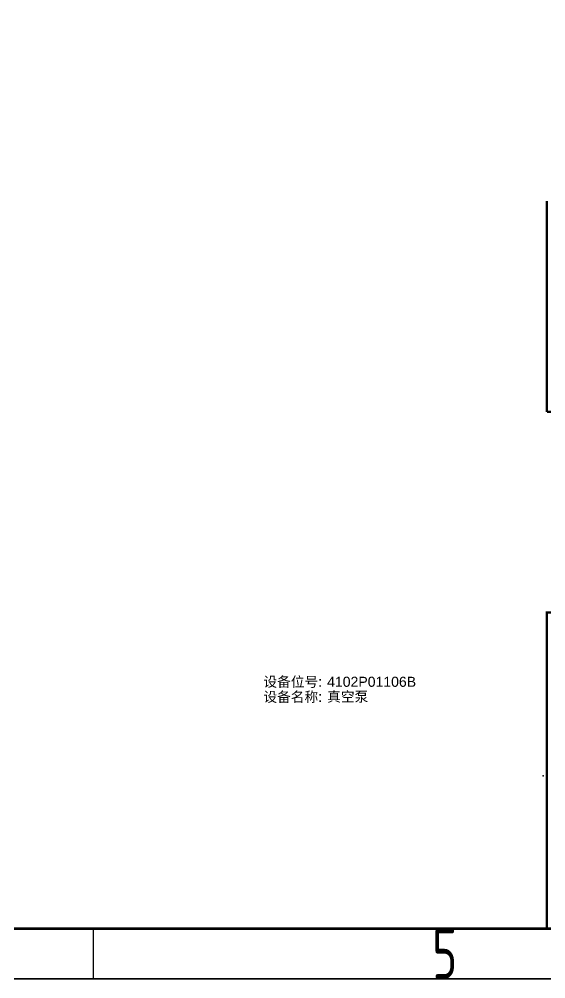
# Model space of a CAD drawing. Extents: x 757 to 8510, y -6585 to 527.
# Drawn here: x 7376.7 to 7481.5, y -871.7 to -680.4 of the extents above; entities that cross this region are included whole.
import ezdxf
from ezdxf.enums import TextEntityAlignment as Align

# ---------------------------------------------------------------- set-up
doc = ezdxf.new("R2010")
doc.units = 0
doc.header["$MEASUREMENT"] = 0
for name, color, linetype in [('10', 7, 'CONTINUOUS'), ('PUB_TITLE', 1, 'CONTINUOUS'), ('云线-1A', 6, 'CONTINUOUS'), ('图框', 92, 'CONTINUOUS')]:
    doc.layers.add(name, color=color, linetype=linetype)
doc.styles.add('CD-Title Block', font='gbenor.shx', dxfattribs={"width": 0.8, "bigfont": 'gbcbig.shx'})
doc.styles.add('txt.shx', font='arial.ttf')

# ---------------------------------------------------------------- blocks, each defined once
blk = doc.blocks.new('A1图框_H')
at = {"layer": '图框', "linetype": 'Continuous'}
blk.add_line((-270.33, 0), (-270.33, -10), dxfattribs=at)
blk.add_lwpolyline([(-831, 584), (10, 584), (10, -10), (-831, -10)], close=True, dxfattribs=at)
at = {"layer": '图框', "linetype": 'Continuous', "const_width": 0.5}
blk.add_lwpolyline([(-806, 574), (0, 574), (0, 0), (-806, 0)], close=True, dxfattribs=at)
at = {"layer": '图框', "linetype": 'Continuous', "style": 'CD-Title Block', "width": 0.8}
blk.add_text('5', height=10, dxfattribs=at).set_placement((-200.33, -5), align=Align.MIDDLE)
blk = doc.blocks.new('Signature_Block')
at = {"layer": '图框', "linetype": 'Continuous', "lineweight": -3, "const_width": 0.5}
for points in [[(-180, 42), (-180, 0)], [(-180, 0), (0, 0)]]:
    blk.add_lwpolyline(points, dxfattribs=at)
blk = doc.blocks.new('LOGO_CD')
at = {"layer": '图框', "linetype": 'Continuous'}
blk.add_point((0, 0), dxfattribs=at)
blk = doc.blocks.new('Title_Block')
at = {"layer": '图框', "linetype": 'Continuous', "lineweight": -3, "const_width": 0.5}
blk.add_lwpolyline([(-180, 63), (0, 63), (0, 0), (-180, 0), (-180, 63)], close=True, dxfattribs=at)
at = {"layer": '图框', "linetype": 'Continuous'}
blk.add_blockref('LOGO_CD', (-180.73, 30.43), dxfattribs=at)

msp = doc.modelspace()

# ---------------------------------------------------------------- linework, layer by layer
at = {"layer": 'PUB_TITLE', "color": 2}
msp.add_lwpolyline([(6830.75, -277.65), (7671.75, -277.65), (7671.75, -871.65), (6830.75, -871.65)], close=True, dxfattribs=at)
at = {"layer": '云线-1A', "color": 1, "lineweight": 35}
msp.add_line((7953.9, -871.65), (1023.5, -871.65), dxfattribs=at)

# ---------------------------------------------------------------- block references
at = {"layer": '图框', "linetype": 'Continuous'}
for name, p in [('A1图框_H', (7661.75, -861.65)), ('Signature_Block', (7661.75, -758.65)), ('Title_Block', (7661.75, -861.65))]:
    msp.add_blockref(name, p, dxfattribs=at)

# ---------------------------------------------------------------- texts
at = {"layer": '10', "color": 7, "style": 'txt.shx'}
for s, p in [('设备位号:', (7437.01, -812.45)), ('设备名称:', (7437.01, -815.45))]:
    msp.add_text(s, height=2, dxfattribs=at).set_placement(p, align=Align.MIDDLE_RIGHT)
msp.add_text('4102P01106B', height=2, dxfattribs=at).set_placement((7438.01, -812.45), align=Align.MIDDLE_LEFT)
msp.add_text('真空泵', height=2, dxfattribs=at).set_placement((7438.01, -814.41), align=Align.TOP_LEFT)

doc.saveas('drawing.dxf')
